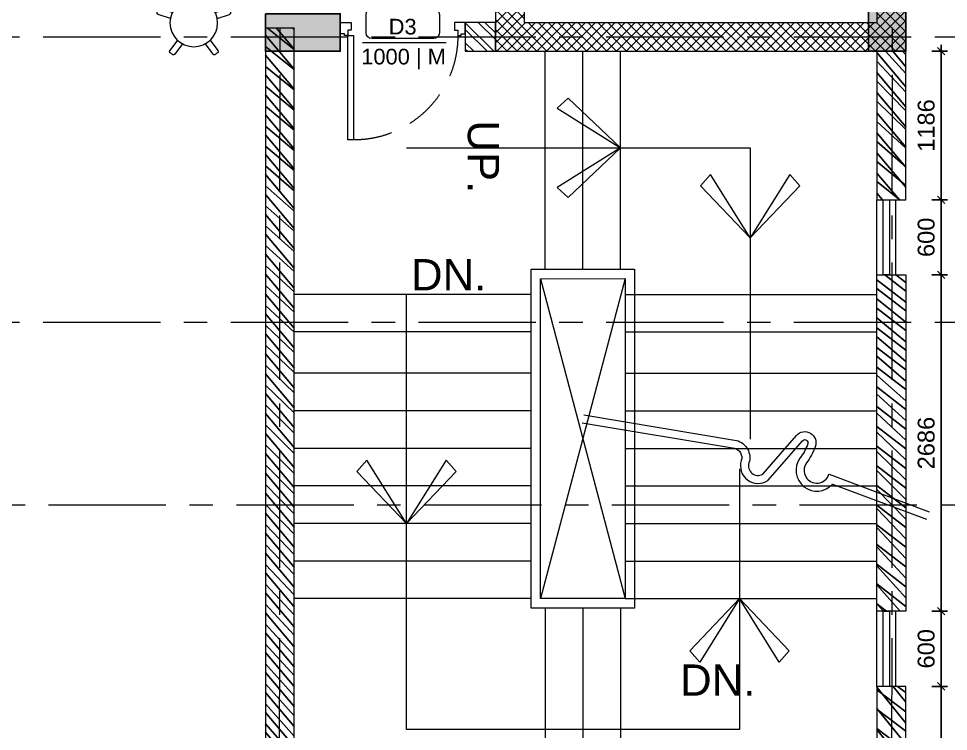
# Model space of a CAD drawing. Header units: metres. Extents: x 60101 to 1133747, y -540 to 107947.
# Drawn here: x 576198 to 583627, y 41830 to 47523 of the extents above; entities that cross this region are included whole.
import ezdxf
from ezdxf.enums import TextEntityAlignment as Align

# ---------------------------------------------------------------- set-up
doc = ezdxf.new("R2010")
doc.units = ezdxf.units.M
doc.header["$LTSCALE"] = 5
doc.header["$PDMODE"] = 3
doc.header["$PDSIZE"] = 20
doc.linetypes.add('CENTER', pattern=[2, 1.25, -0.25, 0.25, -0.25])
doc.linetypes.add('DASHED', pattern=[0.75, 0.5, -0.25])
for name, color, linetype in [('A-COLUMN', 3, 'Continuous'), ('A-DIM', 2, 'Continuous'), ('A-hatch', 251, 'Continuous'), ('A-TEXT', 3, 'Continuous'), ('A-TEXT-DOOR', 11, 'Continuous'), ('WALL', 1, 'Continuous')]:
    doc.layers.add(name, color=color, linetype=linetype)
for name, color, linetype, lineweight in [('A-DETL-LLIN', 251, 'Continuous', 5), ('A-Door', 11, 'Continuous', 15), ('A-DOOR-FRAM', 11, 'Continuous', 9), ('A-FLOR-GRID', 252, 'CENTER', 9), ('A-FURN-FREE', 253, 'Continuous', 5), ('A-WALL-FULL', 4, 'Continuous', 15), ('A-WIND', 152, 'Continuous', 5), ('HSP-FURN-FREE', 253, 'Continuous', 5)]:
    doc.layers.add(name, color=color, linetype=linetype, lineweight=lineweight)
doc.styles.add('Arial', font='arial.ttf', dxfattribs={"height": 135})
doc.dimstyles.new('NovaDB_MM', dxfattribs={"dimtxt": 135, "dimasz": 60, "dimexe": 50, "dimexo": 50, "dimgap": 50, "dimtad": 1, "dimdec": 0, "dimzin": 0, "dimdsep": 46, "dimtxsty": 'Arial', "dimblk": 'OBLIQUE', "dimcen": 12, "dimdle": 50, "dimadec": 0, "dimazin": 0, "dimtfac": 1, "dimtdec": 0, "dimtofl": 0, "dimtmove": 0, "dimatfit": 3, "dimldrblk": 'OPEN90', "dimfxl": 50, "dimfxlon": 1, "dimtolj": 1, "dimtzin": 0, "dimarcsym": 0})

# ---------------------------------------------------------------- blocks, each defined once
blk = doc.blocks.new('LIFT-STRETCHER-VER')
at = {"layer": 'A-hatch', "ltscale": 11}
h = blk.add_hatch(dxfattribs=at)
h.set_pattern_fill('ANSI37', color=256, scale=450, angle=-89.99999999999999)
h.set_pattern_definition([(315.0000000000001, (193157.4766419057, -140141.4266473425), (39.77475644174321, 39.77475644174339), []), (45.00000000000009, (193157.4766419057, -140141.4266473425), (-39.77475644174339, 39.77475644174321), [])])
h.paths.add_polyline_path([(1330, -4.36557e-11), (-1380, 3.63798e-11), (-1380, -3279.399999103414), (-470.0000000001164, -3279.399999103458), (-470.0000000001164, -3049.399999103473), (-1150, -3049.399999103414), (-1150, -229.9999999999636), (1100, -230.0000000000437), (1100, -3279.399999103465), (1330, -3279.399999103495)])
at = {"layer": 'A-FURN-FREE', "color": 253, "linetype": 'Continuous', "ltscale": 5}
blk.add_lwpolyline([(897.3933773085008, -2986.35948667262), (897.3933773085008, -586.3594866725907), (-302.6066226914991, -586.3594866725978), (-302.6066226914991, -2986.359486672627)], close=True, dxfattribs=at)
at = {"layer": 'A-WALL-FULL'}
for p, q in [((-1380, -3279.399999103414), (-1380, 3.63798e-11)), ((1330, -4.36557e-11), (-1380, 3.63798e-11)), ((1330, -3279.399999103495), (1330, -4.36557e-11)), ((-1150, -3049.399999103414), (-1150, -229.9999999999636)), ((1100, -230.0000000000437), (-1150, -229.9999999999636)), ((1100, -3279.399999103465), (1100, -230.0000000000437)), ((-470.0000000001164, -3049.399999103473), (-1150, -3049.399999103414)), ((-470.0000000001164, -3049.399999103473), (-470.0000000001164, -3279.399999103473)), ((-470, -3279.399999103458), (-1380, -3279.399999103414)), ((1330, -3279.399999103495), (1100, -3279.399999103465))]:
    blk.add_line(p, q, dxfattribs=at)
at = {"layer": 'HSP-FURN-FREE', "color": 253, "linetype": 'DASHED', "ltscale": 5}
for p, q in [((-302.6066226914991, -2986.359486672599), (897.3933773085008, -586.3594866726198)), ((-302.6066226914991, -586.3594866725978), (897.3933773085008, -2986.35948667262))]:
    blk.add_line(p, q, dxfattribs=at)
at = {"layer": 'WALL', "color": 253}
blk.add_line((-470.0000000001164, -3049.399999103459), (1100, -3049.399999103465), dxfattribs=at)
blk = doc.blocks.new('Inf_door_Flush frame  3D - 750X2250 D1-W-1734027-GFC - Second Floor Plan')
at = {"layer": 'A-Door'}
for p, q in [((-375.0000000000083, -18.9999999999973), (-375.0000000000083, 50)), ((-375.0000000000083, 50), (-310.0000000000078, 50)), ((-330.0000000000093, 3.00000000000277), (-330.0000000000093, -28.99999999999726)), ((-310.0000000000078, 3.00000000000277), (-330.0000000000093, 3.00000000000277)), ((-310.0000000000078, 50), (-310.0000000000078, 3.00000000000277)), ((309.9999999999885, 50), (309.9999999999885, 3.00000000000277)), ((374.9999999999914, 50), (309.9999999999885, 50)), ((309.9999999999885, 3.00000000000277), (329.9999999999899, 3.00000000000277)), ((329.9999999999899, 3.00000000000277), (329.9999999999899, -28.99999999999726)), ((374.9999999999914, -18.9999999999973), (374.9999999999914, 50)), ((-350.0000000000082, -18.9999999999973), (-375.0000000000083, -18.9999999999973)), ((-350.0000000000082, -28.99999999999726), (-350.0000000000082, -18.9999999999973)), ((-330.0000000000093, -28.99999999999726), (-350.0000000000082, -28.99999999999726)), ((294.9999999999887, -28.99999999999726), (294.9999999999887, -653.999999999992)), ((329.9999999999899, -28.99999999999726), (294.9999999999887, -28.99999999999726)), ((329.9999999999899, -653.9999999999923), (329.9999999999899, -28.99999999999733)), ((329.9999999999899, -28.99999999999726), (349.9999999999919, -28.99999999999726)), ((349.9999999999919, -18.9999999999973), (374.9999999999914, -18.9999999999973)), ((349.9999999999919, -28.99999999999726), (349.9999999999919, -18.9999999999973)), ((294.9999999999887, -653.9999999999923), (329.9999999999899, -653.9999999999923))]:
    blk.add_line(p, q, dxfattribs=at)
at = {"layer": 'A-Door', "linetype": 'DASHED', "ltscale": 100}
blk.add_arc((294.9999999999878, -28.99999999999524), 624.9999999999977, 180.0000000000001, 269.9999999999998, dxfattribs=at)
blk = doc.blocks.new('DOOR-NAME-NEW')
at = {"layer": 'A-DOOR-FRAM'}
blk.add_line((-323.1754923953122, 0), (346.4791159013603, 0), dxfattribs=at)
blk.add_lwpolyline([(-292.6930766478181, 225.0774963833392, -0.414213562373095), (-247.6930766478181, 270.0774963833392), (247.6930766478181, 270.0774963833392, -0.414213562373095), (292.6930766478181, 225.0774963833392), (292.6930766478181, 76.6205697208643, -0.414213562373095), (247.6930766478181, 31.6205697208643), (-247.6930766478181, 31.6205697208643, -0.414213562373095), (-292.6930766478181, 76.6205697208643)], format="xyb", close=True, dxfattribs=at)
at = {"layer": 'A-TEXT', "color": 30, "true_color": 0xff8c1a, "style": 'Arial'}
for tag, p in [('D5C', (-1.303779687732458, 77.316281799227)), ('DSIZE', (7.30733803845942, -210))]:
    blk.add_attdef(tag, text='', height=150, dxfattribs=at).set_placement(p, align=Align.CENTER)
blk = doc.blocks.new('COLB')
at = {"layer": 'A-hatch'}
h = blk.add_hatch(color=256, dxfattribs=at)
h.paths.add_polyline_path([(-12242.1729319474, -6449.584338811954), (-11943.38623918814, -6449.584338811954), (-11943.38623918814, -7047.157724330551), (-12242.1729319474, -7047.157724330551)])
h.paths.add_polyline_path([(-8544.687609050947, -7047.157724330551), (-8544.687609050947, -6748.371031571252), (-7947.114223532379, -6748.371031571252), (-7947.114223532379, -7047.157724330551)])
h.paths.add_polyline_path([(-5332.730661888549, -7047.157724330449), (-5332.730661888549, -6748.371031571165), (-4735.157276369922, -6748.371031571165), (-4735.157276369922, -7047.157724330449)])
h.paths.add_polyline_path([(-1896.683695156651, -7047.157724330551), (-1896.683695156651, -6748.371031571252), (-1299.110309638025, -6748.371031571252), (-1299.110309638025, -7047.157724330551)])
h.paths.add_polyline_path([(1726.104954549635, -7047.157724330551), (1726.104954549635, -6748.371031571252), (2323.678340068262, -6748.371031571252), (2323.678340068262, -7047.157724330551)])
h.paths.add_polyline_path([(6544.040375293465, -6449.584338811954), (6842.827068052778, -6449.584338811954), (6842.827068052778, -7047.157724330551), (6544.040375293465, -7047.157724330551)])
h.paths.add_polyline_path([(6544.040375293465, 273.1162482721993), (6842.827068052778, 273.1162482721993), (6842.827068052778, -324.4571372463979), (6544.040375293465, -324.4571372463979)])
h.paths.add_polyline_path([(6544.040375293465, 2364.62309758726), (6842.827068052778, 2364.62309758726), (6842.827068052778, 1767.049712068663), (6544.040375293465, 1767.049712068663)])
h.paths.add_polyline_path([(-5332.730661888549, -2714.750679320758), (-5332.730661888549, -2415.963986561459), (-4735.157276369922, -2415.963986561459), (-4735.157276369922, -2714.750679320758)])
h.paths.add_polyline_path([(-12242.17293194722, -3461.717411218997), (-11943.38623918791, -3461.717411218997), (-11943.38623918791, -4059.290796737594), (-12242.17293194722, -4059.290796737594)])
h.paths.add_polyline_path([(-12242.17293194722, 273.1162482721993), (-11943.38623918791, 273.1162482721993), (-11943.38623918791, -324.4571372463979), (-12242.17293194722, -324.4571372463979)])
h.paths.add_polyline_path([(-12242.17293194722, 6024.760083888628), (-11943.38623918791, 6024.760083888628), (-11943.38623918791, 5427.186698370046), (-12242.17293194722, 5427.186698370046)])
h.paths.add_polyline_path([(-11579.59782048588, 10179.28237007686), (-11677.79279493995, 9897.092301573313), (-12242.1729319474, 10093.48225048141), (-12143.97795749333, 10375.67231898494)])
h.paths.add_polyline_path([(-4735.157276369922, 7797.590952145183), (-4833.352250823868, 7515.400883641647), (-5397.732387830736, 7711.790832549319), (-5299.537413376675, 7993.980901052855)])
h.paths.add_polyline_path([(-5332.730661888549, 2140.53307801779), (-5332.730661888549, 2439.319770777089), (-4735.157276369922, 2439.319770777089), (-4735.157276369922, 2140.53307801779)])
h.paths.add_polyline_path([(2024.421654564328, 5443.986474552643), (1926.226680110442, 5161.796406049107), (1361.846543103573, 5358.186354956779), (1460.041517557635, 5640.376423460315)])
h = blk.add_hatch(color=256, dxfattribs=at)
h.paths.add_polyline_path([(1726.10495454981, 2738.106463536387), (2024.891647309123, 2738.106463536387), (2024.891647309123, 2140.53307801779), (1726.10495454981, 2140.53307801779)])
h.paths.add_polyline_path([(1726.10495454981, -25.6704444870993), (2323.678340068436, -25.6704444870993), (2323.678340068436, -324.4571372463979), (1726.10495454981, -324.4571372463979)])
at = {"layer": 'A-COLUMN', "ltscale": 10}
for points in [[(6544.040375293465, 273.1162482721993), (6842.827068052778, 273.1162482721993), (6842.827068052778, -324.4571372463979), (6544.040375293465, -324.4571372463979)], [(1726.10495454981, -25.6704444870993), (2323.678340068436, -25.6704444870993), (2323.678340068436, -324.4571372463979), (1726.10495454981, -324.4571372463979)]]:
    blk.add_lwpolyline(points, close=True, dxfattribs=at)
blk = doc.blocks.new('COL.CEN')
at = {"layer": 'A-FLOR-GRID', "ltscale": 150}
for p, q in [((6807.652975005563, 2842.77133483591), (6819.29508057996, 23396.51957174162)), ((11700.28506893897, 2842.77133483591), (11711.92717451337, 23396.51957174162)), ((13356.59099061473, 11580.2641063995), (-10036.26838279075, 11580.2641063995)), ((13356.59099061473, 9302.015574109857), (-10036.26838279075, 9302.015574109857)), ((-10036.26838279075, 7845.43044690846), (13356.59099061473, 7845.43044690846))]:
    blk.add_line(p, q, dxfattribs=at)
blk = doc.blocks.new('COL WITH GRID')
at = {"layer": 'A-DIM'}
blk.add_blockref('COLB', (-3122.886414690875, 10035.48507749528), dxfattribs=at)
at = {"layer": 'A-TEXT'}
blk.add_blockref('COL.CEN', (-8092.389425362577, -1757.19115636585), dxfattribs=at)
blk = doc.blocks.new('_Oblique')
at = {"color": 0, "linetype": 'ByBlock', "lineweight": -2}
blk.add_line((-0.5, -0.5), (0.5, 0.5), dxfattribs=at)
blk = doc.blocks.new('*D397')
at = {"layer": 'A-DIM', "color": 0, "lineweight": -2, "ltscale": 50, "transparency": 16777216}
for p, q in [((583568.6495324713, 42239.89765873749), (583568.6495324713, 40489.89765802167)), ((583493.6495324713, 40539.89765802167), (583618.6495324713, 40539.89765802167))]:
    blk.add_line(p, q, dxfattribs=at)
at = {"layer": 'A-DIM', "color": 0, "linetype": 'ByBlock', "lineweight": -2, "ltscale": 50, "transparency": 16777216}
blk.add_line((583493.6495324713, 42189.89765873749), (583618.6495324713, 42189.89765873749), dxfattribs=at)
at = {"layer": 'Defpoints', "color": 0, "ltscale": 50, "transparency": 16777216}
for p in [(583286.2981730043, 42189.89765873749), (583286.2981730043, 40539.89765802167), (583568.6495324713, 40539.89765802167)]:
    blk.add_point(p, dxfattribs=at)
at = {"layer": 'A-DIM', "color": 0, "lineweight": -2, "ltscale": 50, "transparency": 16777216, "xscale": 60, "yscale": 60, "zscale": 60}
for p, rotation in [((583568.6495324713, 42189.89765873749), 90), ((583568.6495324713, 40539.89765802167), 270)]:
    blk.add_blockref('_Oblique', p, dxfattribs=dict(at, rotation=rotation))
at = {"layer": 'A-DIM', "color": 0, "ltscale": 50, "transparency": 16777216, "insert": (583449.7221791288, 41364.89765837941), "char_height": 135, "attachment_point": 5, "rotation": 90, "style": 'Arial', "bg_fill": 3, "box_fill_scale": 1.1, "bg_fill_color": 256, "bg_fill_true_color": 13158600, "bg_fill_transparency": 0}
blk.add_mtext('\\A1;1650', dxfattribs=at)
blk = doc.blocks.new('_Open90')
at = {"color": 0, "linetype": 'ByBlock', "lineweight": -2}
for p, q in [((0, 0), (-1, 0)), ((-0.5, 0.5), (0, 0)), ((0, 0), (-0.5, -0.5))]:
    blk.add_line(p, q, dxfattribs=at)
blk = doc.blocks.new('*D398')
at = {"layer": 'A-DIM', "color": 0, "lineweight": -2, "ltscale": 50, "transparency": 16777216}
for p, q in [((583568.6495324716, 42839.89765873749), (583568.6495324716, 42139.89765873749)), ((583493.6495324716, 42189.89765873749), (583618.6495324716, 42189.89765873749))]:
    blk.add_line(p, q, dxfattribs=at)
at = {"layer": 'A-DIM', "color": 0, "linetype": 'ByBlock', "lineweight": -2, "ltscale": 50, "transparency": 16777216}
blk.add_line((583493.6495324716, 42789.89765873749), (583618.6495324716, 42789.89765873749), dxfattribs=at)
at = {"layer": 'Defpoints', "color": 0, "ltscale": 50, "transparency": 16777216}
for p in [(583286.2981730043, 42789.89765873749), (583286.2981730043, 42189.89765873749), (583568.6495324716, 42189.89765873749)]:
    blk.add_point(p, dxfattribs=at)
at = {"layer": 'A-DIM', "color": 0, "lineweight": -2, "ltscale": 50, "transparency": 16777216, "xscale": 60, "yscale": 60, "zscale": 60}
for p, rotation in [((583568.6495324716, 42789.89765873749), 90), ((583568.6495324716, 42189.89765873749), 270)]:
    blk.add_blockref('_Oblique', p, dxfattribs=dict(at, rotation=rotation))
at = {"layer": 'A-DIM', "color": 0, "ltscale": 50, "transparency": 16777216, "insert": (583449.722179129, 42489.89765873732), "char_height": 135, "attachment_point": 5, "rotation": 90, "style": 'Arial', "bg_fill": 3, "box_fill_scale": 1.1, "bg_fill_color": 256, "bg_fill_true_color": 13158600, "bg_fill_transparency": 0}
blk.add_mtext('\\A1;600', dxfattribs=at)
blk = doc.blocks.new('*D399')
at = {"layer": 'A-DIM', "color": 0, "lineweight": -2, "ltscale": 50, "transparency": 16777216}
for p, q in [((583493.6495324718, 45476.12286940358), (583618.6495324718, 45476.12286940358)), ((583568.6495324718, 42739.89765873749), (583568.6495324718, 45526.12286940358))]:
    blk.add_line(p, q, dxfattribs=at)
at = {"layer": 'A-DIM', "color": 0, "linetype": 'ByBlock', "lineweight": -2, "ltscale": 50, "transparency": 16777216}
blk.add_line((583493.6495324718, 42789.89765873749), (583618.6495324718, 42789.89765873749), dxfattribs=at)
at = {"layer": 'Defpoints', "color": 0, "ltscale": 50, "transparency": 16777216}
for p in [(583286.2981730043, 45476.12286940358), (583568.6495324718, 45476.12286940358), (583286.2981730043, 42789.89765873749)]:
    blk.add_point(p, dxfattribs=at)
at = {"layer": 'A-DIM', "color": 0, "lineweight": -2, "ltscale": 50, "transparency": 16777216, "xscale": 60, "yscale": 60, "zscale": 60}
for p, rotation in [((583568.6495324718, 45476.12286940358), 90), ((583568.6495324718, 42789.89765873749), 270)]:
    blk.add_blockref('_Oblique', p, dxfattribs=dict(at, rotation=rotation))
at = {"layer": 'A-DIM', "color": 0, "ltscale": 50, "transparency": 16777216, "insert": (583449.7221791293, 44133.01026407036), "char_height": 135, "attachment_point": 5, "rotation": 90, "style": 'Arial', "bg_fill": 3, "box_fill_scale": 1.1, "bg_fill_color": 256, "bg_fill_true_color": 13158600, "bg_fill_transparency": 0}
blk.add_mtext('\\A1;2686', dxfattribs=at)
blk = doc.blocks.new('*D400')
at = {"layer": 'A-DIM', "color": 0, "linetype": 'ByBlock', "lineweight": -2, "ltscale": 50, "transparency": 16777216}
blk.add_line((583493.649532472, 46076.10003820203), (583618.649532472, 46076.10003820203), dxfattribs=at)
at = {"layer": 'A-DIM', "color": 0, "lineweight": -2, "ltscale": 50, "transparency": 16777216}
for p, q in [((583568.649532472, 46126.10003820203), (583568.649532472, 45426.12286940358)), ((583493.649532472, 45476.12286940358), (583618.649532472, 45476.12286940358))]:
    blk.add_line(p, q, dxfattribs=at)
at = {"layer": 'Defpoints', "color": 0, "ltscale": 50, "transparency": 16777216}
for p in [(583286.2981730043, 46076.10003820203), (583286.2981730043, 45476.12286940358), (583568.649532472, 45476.12286940358)]:
    blk.add_point(p, dxfattribs=at)
at = {"layer": 'A-DIM', "color": 0, "lineweight": -2, "ltscale": 50, "transparency": 16777216, "xscale": 60, "yscale": 60, "zscale": 60}
for p, rotation in [((583568.649532472, 46076.10003820203), 90), ((583568.649532472, 45476.12286940358), 270)]:
    blk.add_blockref('_Oblique', p, dxfattribs=dict(at, rotation=rotation))
at = {"layer": 'A-DIM', "color": 0, "ltscale": 50, "transparency": 16777216, "insert": (583449.7221791295, 45776.11145380263), "char_height": 135, "attachment_point": 5, "rotation": 90, "style": 'Arial', "bg_fill": 3, "box_fill_scale": 1.1, "bg_fill_color": 256, "bg_fill_true_color": 13158600, "bg_fill_transparency": 0}
blk.add_mtext('\\A1;600', dxfattribs=at)
blk = doc.blocks.new('*D401')
at = {"layer": 'A-DIM', "color": 0, "linetype": 'ByBlock', "lineweight": -2, "ltscale": 50, "transparency": 16777216}
blk.add_line((583493.6495324725, 47262.59824582108), (583618.6495324725, 47262.59824582108), dxfattribs=at)
at = {"layer": 'A-DIM', "color": 0, "lineweight": -2, "ltscale": 50, "transparency": 16777216}
for p, q in [((583568.6495324725, 47312.59824582108), (583568.6495324725, 46026.10003820203)), ((583493.6495324725, 46076.10003820203), (583618.6495324725, 46076.10003820203))]:
    blk.add_line(p, q, dxfattribs=at)
at = {"layer": 'Defpoints', "color": 0, "ltscale": 50, "transparency": 16777216}
for p in [(583286.2981730043, 47262.59824582108), (583286.2981730043, 46076.10003820203), (583568.6495324725, 46076.10003820203)]:
    blk.add_point(p, dxfattribs=at)
at = {"layer": 'A-DIM', "color": 0, "lineweight": -2, "ltscale": 50, "transparency": 16777216, "xscale": 60, "yscale": 60, "zscale": 60}
for p, rotation in [((583568.6495324725, 47262.59824582108), 90), ((583568.6495324725, 46076.10003820203), 270)]:
    blk.add_blockref('_Oblique', p, dxfattribs=dict(at, rotation=rotation))
at = {"layer": 'A-DIM', "color": 0, "ltscale": 50, "transparency": 16777216, "insert": (583449.72217913, 46669.34914201138), "char_height": 135, "attachment_point": 5, "rotation": 90, "style": 'Arial', "bg_fill": 3, "box_fill_scale": 1.1, "bg_fill_color": 256, "bg_fill_true_color": 13158600, "bg_fill_transparency": 0}
blk.add_mtext('\\A1;1186', dxfattribs=at)
blk = doc.blocks.new('CHAIR7-flat-7')
at = {"layer": 'A-FURN-FREE'}
for p, q in [((117.4479166686157, 344.7121726874701), (409.6354166734642, 344.7121726874701)), ((458.3333333409391, 275.0000000045634), (68.75000000114096, 275.0000000045634)), ((0, 206.2500000034225), (0, -206.2500000034224)), ((527.0833333420798, -170.5026295012076), (527.0833333420798, 170.5026295012041)), ((68.75000000114073, -275.0000000045634), (458.333333340939, -275.0000000045634)), ((117.4479166686156, -343.7500000057044), (409.6354166734641, -343.7500000057044))]:
    blk.add_line(p, q, dxfattribs=at)
for centre, radius, start, end in [((127.4739583354487, 310.3371726868997), 35.80729166726086, 73.73979529169013, 286.2602047083099), ((399.6093750066311, 310.3371726868997), 35.80729166726086, 253.7397952916901, 106.2602047083099), ((68.75000000114085, 206.2500000034225), 68.75000000114083, 90, 180), ((458.3333333409391, 206.2500000034224), 68.75000000114083, 62.41555916322926, 90), ((512.0655090005943, 254.844749829811), 25.13501855098912, 53.30993542846431, 212.0274125050124), ((110.5406437344748, -1.932676241267473e-12), 450.0877235965957, 327.5757525045905, 32.42424749540942), ((160.4166666693286, 0), 458.333333340939, 323.1301023541534, 36.86989764584663), ((68.75000000114073, -206.2500000034227), 68.75000000114083, 180, 270), ((127.4739583354486, -309.3750000051339), 35.80729166726086, 73.73979529169013, 286.2602047083099), ((399.609375006631, -309.3750000051339), 35.80729166726086, 253.7397952916901, 106.2602047083099), ((458.333333340939, -206.2500000034227), 68.75000000114083, 270, 297.5844408367707), ((512.065509000594, -254.8447498298112), 25.13501855098912, 147.9725874949876, 306.6900645715356)]:
    blk.add_arc(centre, radius, start, end, dxfattribs=at)
blk = doc.blocks.new('CHAIR1-flat-5')
at = {"layer": 'A-FURN-FREE'}
for p, q in [((-454.2826668818018, 192.5455735002095), (-478.7302453333882, 209.2728640198848)), ((-133.1624442627772, 217.8932106050552), (-358.3028115357938, 198.3157873644813)), ((-439.4714689207406, 109.7826879484824), (-439.4714689207406, -109.7826879484824)), ((-454.2826668818018, -192.5455735002095), (-478.7302453333882, -209.2728640198848)), ((-358.3028115357938, -198.3157873644813), (-133.1624442627772, -217.8932106050552))]:
    blk.add_line(p, q, dxfattribs=at)
at = {"layer": 'A-FURN-FREE', "extrusion": (0, 0, -1)}
for centre, major_axis, start_param, end_param in [((-172.8699056120181, 0), (-370.6017795822561, 0), 5.683135094195912, 6.883235520163261), ((-172.8699056120181, 0), (-340.9793836590649, 0), 5.683135094195912, 6.883235520163261), ((-350.6042811509064, 109.7826879494494), (-88.86718776983406, 0), 6.283185307179586, 7.767243295287606), ((-125.4639138783014, 129.3601111904805), (-88.86718776934285, 0), 1.484057988112188, 2.590190223075458), ((-335.5945135505424, 0), (-335.6239595516206, 0), 2.589880270331686, 3.693305036847899), ((-350.6042811509064, -109.7826879494494), (-88.86718776983403, 0), 4.799127319071566, 6.283185307179586), ((-125.4639138783009, -129.3601111904817), (-88.86718776934181, 0), 3.692995084104118, 4.799127319067405)]:
    blk.add_ellipse(centre, major_axis=major_axis, ratio=1, start_param=start_param, end_param=end_param, dxfattribs=at)
blk = doc.blocks.new('CHAIR1-flat-6')
at = {"layer": 'A-FURN-FREE'}
for p, q in [((-454.2826668818018, 192.5455735002096), (-478.7302453333882, 209.2728640198848)), ((-454.2826668818018, -192.5455735002095), (-478.7302453333882, -209.2728640198848))]:
    blk.add_line(p, q, dxfattribs=at)
blk.add_lwpolyline([(-49.76767411988453, -175.916059773534, -0.2838044351802746), (-133.1624442627772, -217.8932106050552), (-358.3028115357938, -198.3157873644811, -0.3890307372447043), (-439.4714689207406, -109.7826879484824), (-439.4714689207406, 109.7826879484824, -0.3890307372447047), (-358.3028115357938, 198.3157873644814), (-133.1624442627772, 217.8932106050552, -0.2838044351802786), (-49.76767411988453, 175.916059773534)], format="xyb", dxfattribs=at)
for centre, radius, start, end in [((-172.8699056120181, 0), 370.6017795822561, 145.619655300114, 214.380344699886), ((-172.8699056120181, 0), 340.9793836590649, 145.619655300114, 214.380344699886), ((-335.5945135505424, 0), 335.6239595516206, 328.3892089342005, 31.61079106579953)]:
    blk.add_arc(centre, radius, start, end, dxfattribs=at)
blk = doc.blocks.new('044-flat-3')
at = {"layer": 'A-FURN-FREE'}
for p, q in [((222.3010423001444, 171.7095573212243), (190.4646563487026, 269.6918782471339)), ((270.6147133280916, 187.4076206355153), (238.7783273766502, 285.389941561431)), ((442.6119132288929, 131.5223424544631), (525.9606539535359, 192.0787472466086)), ((472.4714038516126, 90.42427923580476), (555.8201447700917, 150.9806839322246)), ((12.97621755590899, 25.40000000008149), (116.0009269305688, 25.40000000008149)), ((12.97621755590899, -25.40000000008149), (116.0009270568626, -25.40000000008149)), ((442.6119126998331, -131.5223420700718), (525.9606539535388, -192.0787472466031)), ((472.4714036711928, -90.42427863161129), (555.8201447700944, -150.980683932225)), ((222.3010425639798, -171.70955650923), (190.4646563487112, -269.6918782471339)), ((270.6147136160448, -187.4076197492914), (238.7783273766556, -285.3899415614369))]:
    blk.add_line(p, q, dxfattribs=at)
blk.add_circle((304.7999998484638, 4.69375208922429e-07), 190.4999997659235, dxfattribs=at)
for centre, radius, start, end in [((202.5430741056881, 273.6163940757065), 12.70000000004074, 110.4919063689764, 197.9999999999912), ((304.8000000009779, 0), 304.8000000009778, 105.5080936310243, 110.4919063689764), ((226.6999096196618, 281.465425732858), 12.70000000004074, 17.99999999999128, 105.5080936310117), ((533.4255266576733, 181.8042314180154), 12.70000000004074, 38.49190636897402, 125.9999999999937), ((304.8000000009779, 0), 304.8000000009778, 33.50809363102103, 38.49190636898422), ((548.3552720659571, 161.2551997608177), 12.70000000004074, 305.9999999999937, 33.50809363102103), ((304.8000000009779, 0), 304.8000000009778, 177.5080936310232, 182.4919063689767), ((12.97621755590899, 12.70000000004075), 12.70000000004074, 90, 177.5080936310232), ((12.97621755590899, -12.70000000004075), 12.70000000004074, 182.4919063689767, 270), ((533.4255266576762, -181.80423141801), 12.70000000004074, 234.0000000000063, 321.5080936310341), ((304.8000000009779, 0), 304.8000000009778, 321.508093631026, 326.491906368979), ((548.3552720659571, -161.255199760818), 12.70000000004074, 326.491906368979, 54.00000000000632), ((202.5430741056937, -273.6163940757069), 12.70000000004074, 161.9999999999963, 249.5080936310235), ((304.8000000009779, 0), 304.8000000009778, 249.5080936310235, 254.4919063689757), ((226.6999096196645, -281.465425732858), 12.70000000004074, 254.4919063689883, 341.9999999999923)]:
    blk.add_arc(centre, radius, start, end, dxfattribs=at)
blk = doc.blocks.new('CON-T-NEW')
at = {"layer": 'A-FURN-FREE'}
for points in [[(1423.83539210762, -1708.813880656502), (1873.83539210762, -1708.813880656502), (1873.83539210762, 291.225498503798), (1423.83539210762, 291.225498503798)], [(1873.83539210762, -208.8138806565021), (1873.83539210762, -808.8138806565021), (3073.85502987112, -808.8150069458698), (3073.85502987112, -208.8150069458698)]]:
    blk.add_lwpolyline(points, close=True, dxfattribs=at)
at = {"layer": 'A-FURN-FREE', "rotation": 269.9999999999999}
for name, p in [('CHAIR1-flat-6', (2219.422950369996, -122.5011054095721)), ('CHAIR1-flat-5', (2795.217698055239, -122.5011054095721)), ('CHAIR7-flat-7', (2527.361878308391, -967.8568864962326))]:
    blk.add_blockref(name, p, dxfattribs=at)
at = {"layer": 'A-FURN-FREE'}
blk.add_blockref('044-flat-3', (3324.581058931741, -928.1858936668086), dxfattribs=at)

msp = doc.modelspace()

# ---------------------------------------------------------------- hatches: boundary and pattern name
at = {"layer": 'A-hatch'}
h = msp.add_hatch(dxfattribs=at)
h.set_pattern_fill('ANSI32', color=256, scale=300, angle=90)
h.set_pattern_definition([(135, (650968.4949777648, 49738.59606238392), (-79.5495128834866, -79.5495128834866), []), (135, (650968.4949777648, 49791.62907095936), (-79.5495128834866, -79.5495128834866), [])])
h.paths.add_polyline_path([(580006.8981739006, 47492.59824582127), (579767.1494450197, 47492.59824582127), (579767.1494450197, 47415.93157907513), (579767.1494450197, 47262.59824582127), (580006.8981739006, 47262.59824582127)])
h = msp.add_hatch(dxfattribs=at)
h.set_pattern_fill('ANSI32', color=256, scale=300, angle=90)
h.set_pattern_definition([(135, (-235513355.8184688, -1932131923.542952), (-79.5495128834866, -79.5495128834866), []), (135, (-235513355.8184688, -1932131870.509943), (-79.5495128834866, -79.5495128834866), [])])
h.paths.add_polyline_path([(578399.6277698086, 47446.07052722713), (578169.576059501, 47446.07052722713), (578169.576059501, 40838.68435149621), (578399.6277698086, 40838.68435149621)])
h = msp.add_hatch(dxfattribs=at)
h.set_pattern_fill('ANSI32', color=256, scale=300, angle=90)
h.set_pattern_definition([(135, (-235513449.1553823, -1932131923.542952), (-79.5495128834866, -79.5495128834866), []), (135, (-235513449.1553823, -1932131870.509943), (-79.5495128834866, -79.5495128834866), [])])
h.paths.add_polyline_path([(583056.2981730041, 46076.10003820201), (583286.2981730041, 46076.10003820201), (583286.2981730041, 47262.59824582106), (583056.2981730041, 47262.59824582106)])
h = msp.add_hatch(dxfattribs=at)
h.set_pattern_fill('ANSI32', color=256, scale=300, angle=90)
h.set_pattern_definition([(135, (-235513449.6179912, -1932131923.542952), (-79.5495128834866, -79.5495128834866), []), (135, (-235513449.6179912, -1932131870.509943), (-79.5495128834866, -79.5495128834866), [])])
h.paths.add_polyline_path([(583055.7189971742, 45476.12286940357), (583286.2981730041, 45476.12286940357), (583286.587760919, 42789.89765873748), (583056.0085850891, 42789.89765873748)])
h = msp.add_hatch(dxfattribs=at)
h.set_pattern_fill('ANSI32', color=256, scale=300, angle=90)
h.set_pattern_definition([(135, (-235513449.1553823, -1932137762.194982), (-79.5495128834866, -79.5495128834866), []), (135, (-235513449.1553823, -1932137709.161973), (-79.5495128834866, -79.5495128834866), [])])
h.paths.add_polyline_path([(583055.4508894917, 41137.47104425551), (583286.2981730041, 41137.47104425551), (583286.2981730041, 42189.89765873748), (583055.4508894917, 42189.89765873748)])

# ---------------------------------------------------------------- linework, layer by layer
at = {"layer": 'A-DETL-LLIN'}
for p, q in [((580405.9215622181, 45521.06020489475), (580405.9215622181, 47262.59824582105)), ((580705.9215622181, 45521.06020489475), (580705.9215622181, 47262.59824582105)), ((581005.9215622181, 45521.06020489475), (581005.9215622181, 47262.59824582105)), ((582043.4252205426, 46491.29673591396), (582043.4252205426, 44165.33123007556)), ((580293.421935075, 45320.29629293224), (578399.6277698086, 45320.32174058363)), ((581043.4211893314, 45320.29629293224), (583055.7189971742, 45320.32333296334)), ((580293.4179038638, 45020.29629293224), (578399.6277698086, 45020.32174052947)), ((581043.4252205426, 45020.29629293224), (583055.7189971742, 45020.32333290917)), ((580293.4179038638, 44690.29629293224), (578399.6277698086, 44690.32174052947)), ((580293.4179038638, 44690.29629293224), (578399.6277698086, 44690.32174052947)), ((581043.4252205426, 44690.29629293224), (583055.7189971742, 44690.32333290917)), ((581043.4252205426, 44690.29629293224), (583055.7189971742, 44690.32333290917)), ((580293.4179038638, 44390.29629293224), (578399.6277698086, 44390.32174052947)), ((581043.4252205426, 44390.29629293224), (583055.7189971742, 44390.32333290917)), ((580293.4179038638, 44090.29629293224), (578399.6277698086, 44090.32174052947)), ((581043.4252205426, 44090.29629293224), (583055.7189971742, 44090.32333290917)), ((581957.8349781567, 43927.32143083354), (581957.8349781567, 41845.10502162715)), ((580293.4179038638, 43790.29629293224), (578399.6277698086, 43790.32174052947)), ((581043.4252205426, 43790.29629293224), (583055.7189971742, 43790.32333290917)), ((580293.4179038638, 43490.29629293224), (578399.6277698086, 43490.32174052947)), ((581043.4252205426, 43490.29629293224), (583055.7189971742, 43490.32333290917)), ((580293.4179038638, 43190.29629293224), (578399.6277698086, 43190.32174052947)), ((581043.4252205426, 43190.29629293224), (583055.7189971742, 43190.32333290917)), ((580293.4179038638, 42890.29629293224), (578399.6277698086, 42890.32174052947)), ((581043.4252205426, 42890.29629293224), (583055.4508894912, 42890.3233293065)), ((580405.9215622181, 42815.30661526462), (580405.9215622181, 40745.88450828334)), ((580705.9215622181, 42815.30661526462), (580705.9215622181, 40745.88450828334)), ((581005.9215622181, 42815.30661526462), (581005.9215622181, 40745.88450828334))]:
    msp.add_line(p, q, dxfattribs=at)
for points in [[(580499.8741383785, 46174.57463422557), (580589.8741383785, 46094.57463422557), (581005.9215622181, 46491.29673591396), (580589.8741383785, 46888.01883760234), (580499.8741383785, 46808.01883760234), (581005.9215622181, 46491.29673591396), (580499.8741383785, 46174.57463422557)], [(581726.703118884, 46277.34415951511), (581646.703118884, 46187.34415951511), (582043.4252205426, 45771.29673591396), (582440.147322231, 46187.34415951511), (582360.147322231, 46277.34415951511), (582043.4252205426, 45771.29673591396), (581726.703118884, 46277.34415951511)], [(581118.4252205426, 42815.33123007556), (580293.4179038638, 42815.29629293224), (580293.4179038638, 45521.07052722713), (581118.4252205426, 45521.10546413204)], [(581043.4252205426, 42890.33123007556), (580368.4179038638, 42890.29629293224), (580368.4179038638, 45446.07052722713), (581043.4252205426, 45446.10546413204)], [(578980.787786507, 43996.35709920665), (578900.787786507, 43906.35709920665), (579297.5098881954, 43490.30967536708), (579694.231989854, 43906.35709920665), (579614.231989854, 43996.35709920665), (579297.5098881954, 43490.30967536708), (578980.787786507, 43996.35709920665)], [(581641.1126179332, 42384.26230636379), (581561.1126179332, 42474.26230636379), (581957.8347196216, 42890.30973020336), (582354.55682131, 42474.26230636379), (582274.55682131, 42384.26230636379), (581957.8347196216, 42890.30973020336), (581641.1126179332, 42384.26230636379)]]:
    msp.add_lwpolyline(points, close=True, dxfattribs=at)
for points in [[(579297.5098881954, 46491.29673591396), (582043.4252205426, 46491.29673591396), (582043.4252205426, 45781.29673591396)], [(581957.8349781567, 41845.10502162715), (579297.5098881954, 41845.10502162715), (579297.5098881954, 45320.30967536708)]]:
    msp.add_lwpolyline(points, dxfattribs=at)
for points in [[(580714.1989875371, 44357.94688120624), (581933.0063087875, 44153.910033138, -0.4327812545537172), (582033.0063087875, 43973.910033138, 0.6803662960137984), (582143.0063087875, 43883.910033138), (582213.0063087875, 43963.910033138), (582413.0063087875, 44193.910033138, -0.8384257480290997), (582563.0063087875, 44103.910033138, -0.06451225257066193), (582493.0063087875, 43973.910033138, 1.173294632275657), (582673.0063087875, 43883.910033138), (583473.0063087875, 43583.910033138)], [(580699.310506993, 44294.75346699497), (581917.3777967626, 44091.87951651355, -0.4327812545529189), (581972.0823165113, 43993.41138091823, 0.7139792575516675), (582184.9801061982, 43834.73723021289), (582261.2129075462, 43921.86043182155), (582461.2776838178, 44151.9349245145, -0.8384257480289794), (582503.2535069818, 44126.74943056842, -0.06451225257064137), (582441.0471044714, 44011.22325459262, 0.9536853377170016), (582700.7560687298, 43805.38696637889), (583450.7574475044, 43523.93484178325)]]:
    msp.add_lwpolyline(points, format="xyb", dxfattribs=at)
at = {"layer": 'A-FURN-FREE'}
for p, q in [((581043.4252205426, 45446.10546413204), (580368.4179038638, 42890.29629293224)), ((580368.4179038638, 45446.07052722713), (581043.4252205426, 42890.33123007556))]:
    msp.add_line(p, q, dxfattribs=at)
at = {"layer": 'A-WALL-FULL'}
for p, q in [((583056.2981730041, 45476.12286940357), (583056.2981730041, 46076.12286940351)), ((583206.3167744216, 45476.12286940357), (583206.3167744216, 46076.12286940351)), ((583056.2981730041, 42189.89765873748), (583056.2981730041, 42789.89765873742)), ((583206.3167744216, 42189.89765873748), (583206.3167744216, 42789.89765873742))]:
    msp.add_line(p, q, dxfattribs=at)
for points in [[(579767.1494450197, 47262.59824582127), (580006.8981739006, 47262.59824582106), (580006.8981739006, 47492.59824582106), (579767.1494450197, 47492.59824582127)], [(578399.6277698086, 47446.07052722713), (578169.576059501, 47446.07052722713), (578169.5760595009, 40838.68435149621), (578399.6277698086, 40838.68435149621)], [(583056.2981730041, 46076.10003820201), (583286.2981730041, 46076.10003820201), (583286.2981730041, 47262.59824582106), (583056.2981730041, 47262.59824582106)], [(583056.2981730041, 45476.12286940357), (583286.2981730041, 45476.12286940357), (583286.2981730041, 42789.89765873748), (583056.2981730041, 42789.89765873748)], [(583056.2981730041, 41137.47104425551), (583286.2981730041, 41137.47104425551), (583286.2981730041, 42189.89765873748), (583056.2981730041, 42189.89765873748)]]:
    msp.add_lwpolyline(points, close=True, dxfattribs=at)
at = {"layer": 'A-WIND'}
for points in [[(583155.7298732543, 46076.12286940351), (583156.3074737128, 45476.12286940357), (583106.3074737128, 45476.12286940357), (583105.7298732543, 46076.12286940351)], [(583155.7298732543, 42789.89765873742), (583156.3074737128, 42189.89765873748), (583106.3074737128, 42189.89765873748), (583105.7298732543, 42789.89765873742)]]:
    msp.add_lwpolyline(points, close=True, dxfattribs=at)

# ---------------------------------------------------------------- block references
msp.add_blockref('COL WITH GRID', (579566.3575196421, 37551.57030557218))
at = {"ltscale": 11, "xscale": -1, "rotation": 270}
msp.add_blockref('LIFT-STRETCHER-VER', (583286.298173004, 48642.59824582106), dxfattribs=at)
at = {"layer": 'A-Door', "lineweight": 15, "xscale": -1.333333333333312, "yscale": 1.333333333333312, "zscale": 1.333333333333312}
msp.add_blockref('Inf_door_Flush frame  3D - 750X2250 D1-W-1734027-GFC - Second Floor Plan', (579267.1494450197, 47425.9315791546), dxfattribs=at)
at = {"layer": 'A-FURN-FREE', "xscale": -1, "rotation": 90}
msp.add_blockref('CON-T-NEW', (576669.5771857904, 51118.46942750987), dxfattribs=at)
at = {"layer": 'A-TEXT-DOOR', "color": 30, "true_color": 0xff8c1a}
ref = msp.add_blockref('DOOR-NAME-NEW', (579267.4096277878, 47332.13166458221), dxfattribs=at)
ref.add_attrib('DSIZE', '1000 | M', dxfattribs={"layer": '0', "height": 125, "style": 'Arial'}).set_placement((579273.4990761504, 47157.13166458221), align=Align.CENTER)
ref.add_attrib('D5C', 'D3', dxfattribs={"layer": '0', "height": 125, "style": 'Arial'}).set_placement((579266.3231447265, 47396.56189949127), align=Align.CENTER)

# ---------------------------------------------------------------- texts
at = {"layer": 'A-TEXT', "insert": (579783.2419723505, 46710.61725393077), "char_height": 250, "width": 748.6978908256815, "attachment_point": 7, "rotation": 270, "style": 'Arial'}
msp.add_mtext('UP.', dxfattribs=at)
at = {"layer": 'A-TEXT', "char_height": 250, "width": 1986.2209564225, "attachment_point": 1, "style": 'Arial'}
for insert in [(579333.2084790701, 45602.60323992511), (581483.4252205426, 42364.7550727441)]:
    msp.add_mtext('DN.', dxfattribs=dict(at, insert=insert))

# ---------------------------------------------------------------- next in the draw order: dimensions: what is measured, and where the dimension line sits
at = {"layer": 'A-DIM', "ltscale": 50}
dim = msp.add_linear_dim(base=(583568.6495324713, 40539.89765802167), p1=(583286.2981730041, 42189.89765873748), p2=(583286.2981730041, 40539.89765802165), angle=90, dimstyle='NovaDB_MM', override={"dimfxl": 75, "dimtfill": 1, "dimarcsym": 2}, dxfattribs=at)
dim.commit()
dim.dimension.update_dxf_attribs({"geometry": '*D397', "text_midpoint": (583449.7221791288, 41364.89765837941)})

# ---------------------------------------------------------------- next in the draw order: dimensions: what is measured, and where the dimension line sits
dim = msp.add_linear_dim(base=(583568.6495324716, 42189.89765873749), p1=(583286.2981730041, 42789.89765873748), p2=(583286.2981730041, 42189.89765873748), angle=90, dimstyle='NovaDB_MM', override={"dimfxl": 75, "dimtfill": 1, "dimarcsym": 2}, dxfattribs=at)
dim.commit()
dim.dimension.update_dxf_attribs({"geometry": '*D398', "text_midpoint": (583449.722179129, 42489.89765873732)})

# ---------------------------------------------------------------- next in the draw order: dimensions: what is measured, and where the dimension line sits
dim = msp.add_linear_dim(base=(583568.6495324718, 45476.12286940358), p1=(583286.2981730041, 42789.89765873748), p2=(583286.2981730041, 45476.12286940357), angle=90, dimstyle='NovaDB_MM', override={"dimfxl": 75, "dimtfill": 1, "dimarcsym": 2}, dxfattribs=at)
dim.commit()
dim.dimension.update_dxf_attribs({"geometry": '*D399', "text_midpoint": (583449.7221791293, 44133.01026407036)})

# ---------------------------------------------------------------- next in the draw order: dimensions: what is measured, and where the dimension line sits
dim = msp.add_linear_dim(base=(583568.649532472, 45476.12286940358), p1=(583286.2981730041, 46076.10003820201), p2=(583286.2981730041, 45476.12286940357), angle=90, dimstyle='NovaDB_MM', override={"dimfxl": 75, "dimtfill": 1, "dimarcsym": 2}, dxfattribs=at)
dim.commit()
dim.dimension.update_dxf_attribs({"geometry": '*D400', "text_midpoint": (583449.7221791295, 45776.11145380263)})

# ---------------------------------------------------------------- next in the draw order: dimensions: what is measured, and where the dimension line sits
dim = msp.add_linear_dim(base=(583568.6495324725, 46076.10003820203), p1=(583286.2981730041, 47262.59824582106), p2=(583286.2981730041, 46076.10003820201), angle=90, dimstyle='NovaDB_MM', override={"dimfxl": 75, "dimtfill": 1, "dimarcsym": 2}, dxfattribs=at)
dim.commit()
dim.dimension.update_dxf_attribs({"geometry": '*D401', "text_midpoint": (583449.72217913, 46669.34914201138)})

doc.saveas('drawing.dxf')
